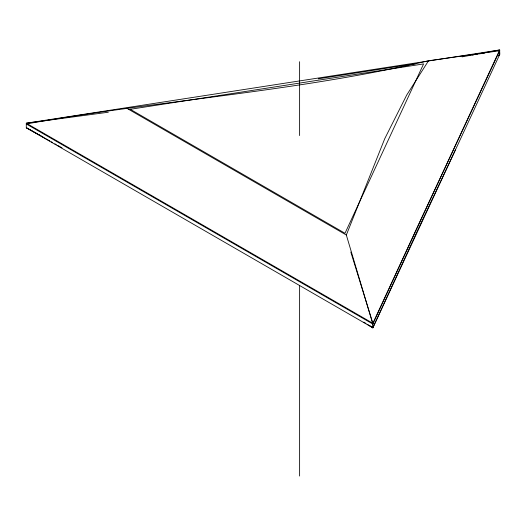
<?xml version="1.0" encoding="UTF-8"?>
<svg xmlns="http://www.w3.org/2000/svg" width="526" height="526" viewBox="0 0 526 526"><rect width="100%" height="100%" fill="white"/><g stroke="black" fill="none" stroke-linecap="round" stroke-linejoin="round"><path stroke-width="0.79" d="M367.319 324.318L372.855 327.81L499.7 54.494L499.7 49.963L26.3 123.202L26.3 127.733L372.855 327.81L372.855 325.929M499.7 54.494L498.595 55.71L499.7 54.494L499.7 52.613M372.855 324.049L346.332 235.017L384.762 138.654L406.697 95.081L428.532 60.766L499.7 50.733L416.908 228.067L372.855 324.049L26.3 123.965C159.97 100.196 296.125 91.642 428.532 60.766M370.146 325.962L372.855 327.81L416.908 231.828L455.634 149.443M462.052 56.861L499.7 49.963L372.855 323.28L372.855 327.81M416.368 63.626L318.263 78.815M472.216 54.987L473.827 54.737M475.445 54.487L477.062 54.237M479.488 53.862L481.106 53.613M482.723 53.356L484.341 53.106M130.257 109.29L423.594 63.909L344.997 233.268L130.257 109.29L128.633 109.507M108.33 112.222L26.3 123.202L372.855 323.28L350.809 252.053M37.103 133.65L26.3 127.733L49.852 140.988M38.543 134.439L39.983 135.228M41.422 136.017L42.862 136.806M51.278 141.79L52.705 142.592M54.849 143.802L56.275 144.604M57.702 145.406L61.983 147.819M126.72 108.224L346.332 235.017M363.86 322.136L365.938 323.444M299.616 61.72L299.616 135.563M299.616 285.697L299.616 476.037"/></g></svg>
